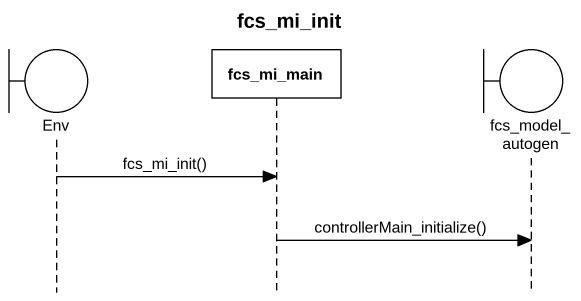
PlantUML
@startuml
title fcs_mi_init
hide footbox
boundary Env
participant fcs_mi_main
boundary fcs_model_autogen

Env -> fcs_mi_main : fcs_mi_init()
fcs_mi_main -> fcs_model_autogen : controllerMain_initialize()
@enduml
